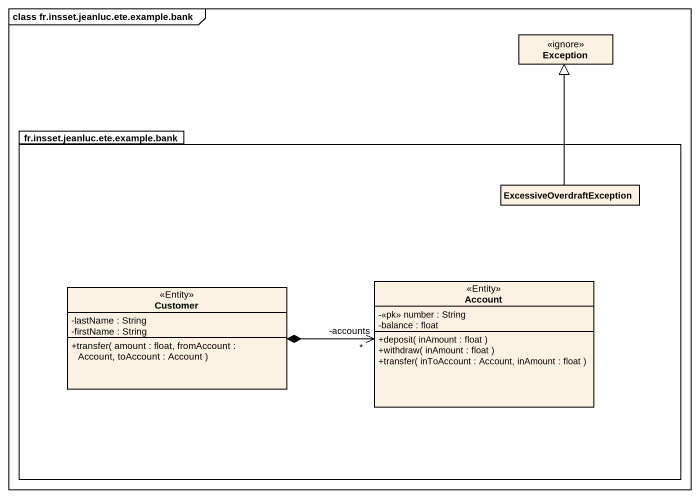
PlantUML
@startuml
mainframe class fr.insset.jeanluc.ete.example.bank
hide circle
hide empty members
skinparam classAttributeIconSize 0
class "Exception" as Exception_ <<ignore>>
package "fr.insset.jeanluc.ete.example.bank" as fr_insset_jeanluc_ete {
  class ExcessiveOverdraftException
  class Customer <<Entity>> {
    -lastName : String
    -firstName : String
    +transfer( amount : float, fromAccount : Account, toAccount : Account )
  }
  class Account <<Entity>> {
    -<<pk>> number : String
    -balance : float
    +deposit( inAmount : float )
    +withdraw( inAmount : float )
    +transfer( inToAccount : Account, inAmount : float )
  }
}
ExcessiveOverdraftException -up-|> Exception_
Customer *-right-> "-accounts\n*" Account
@enduml
